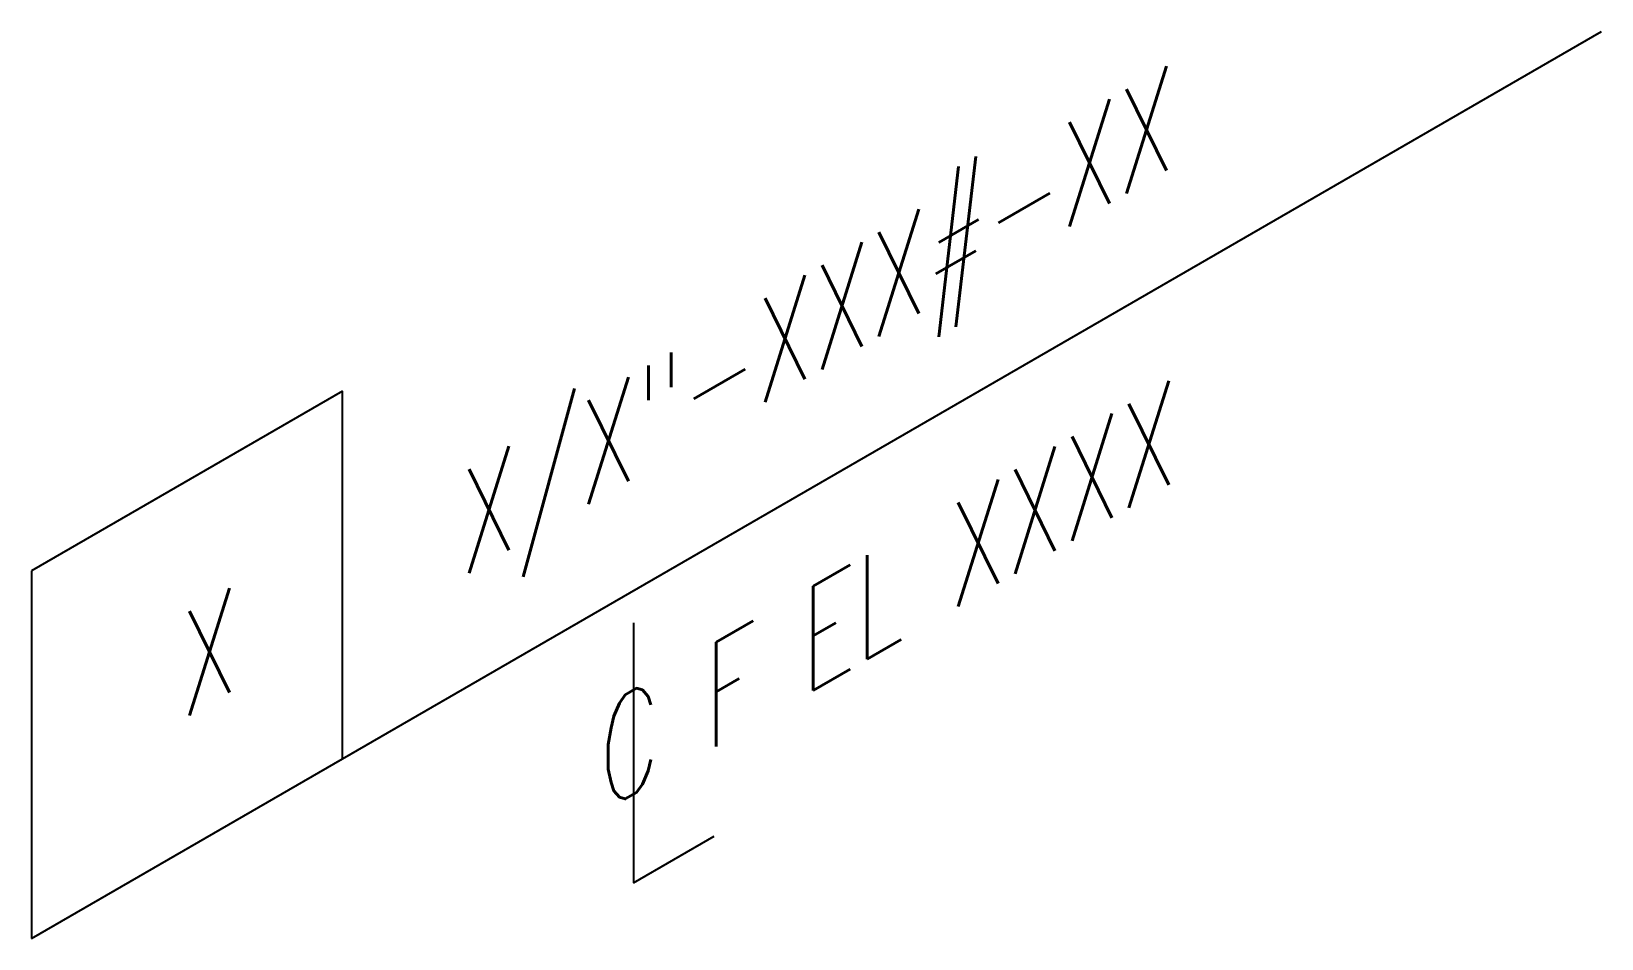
# Model space of a CAD drawing. Header units: millimetres. Extents: x -10136.25 to -10132.77, y -74.2 to -72.19.
import ezdxf
from ezdxf.enums import TextEntityAlignment as Align

# ---------------------------------------------------------------- set-up
doc = ezdxf.new("R2010")
doc.units = ezdxf.units.MM
doc.layers.add('Tub_iso_símbolos', color=2, linetype='Continuous')
doc.styles.add('r80', font='romans.shx')

msp = doc.modelspace()

# ---------------------------------------------------------------- linework, layer by layer
at = {"layer": 'Tub_iso_símbolos', "color": 1}
for p, q in [((-10135.5574, -73.8054), (-10132.7661, -72.1939)), ((-10135.5574, -72.991), (-10136.2474, -73.3893)), ((-10135.5574, -73.8054), (-10135.5574, -72.991)), ((-10136.2474, -73.3893), (-10136.2474, -74.2038)), ((-10136.2474, -74.2038), (-10135.5574, -73.8054))]:
    msp.add_line(p, q, dxfattribs=at)
at = {"layer": 'Tub_iso_símbolos'}
for p, q in [((-10134.9122, -73.5045), (-10134.9122, -74.0804)), ((-10134.9122, -74.0804), (-10134.7334, -73.9772))]:
    msp.add_line(p, q, dxfattribs=at)

# ---------------------------------------------------------------- texts
at = {"layer": 'Tub_iso_símbolos', "style": 'r80', "oblique": 30, "width": 0.85}
for s, p in [('X/X"-XXX#-XX', (-10135.2958, -73.4054)), ('C F EL XXXX', (-10134.9875, -73.9273))]:
    msp.add_text(s, height=0.2, rotation=30, dxfattribs=at).set_placement(p)
msp.add_text('X', height=0.2, rotation=30, dxfattribs=at).set_placement((-10135.9024, -73.5974), align=Align.MIDDLE_CENTER)

doc.saveas('drawing.dxf')
